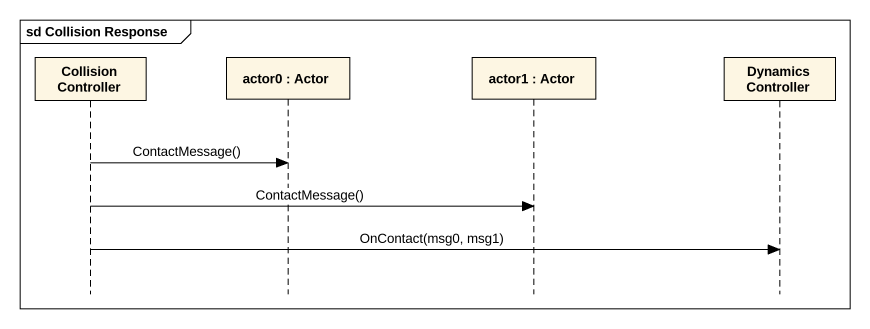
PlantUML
@startuml
mainframe sd Collision Response
hide footbox
participant "Collision Controller" as Collision_Controller
participant "actor0 : Actor" as actor0
participant "actor1 : Actor" as actor1
participant "Dynamics Controller" as Dynamics_Controller

Collision_Controller -> actor0 : ContactMessage()
Collision_Controller -> actor1 : ContactMessage()
Collision_Controller -> Dynamics_Controller : OnContact(msg0, msg1)
@enduml
